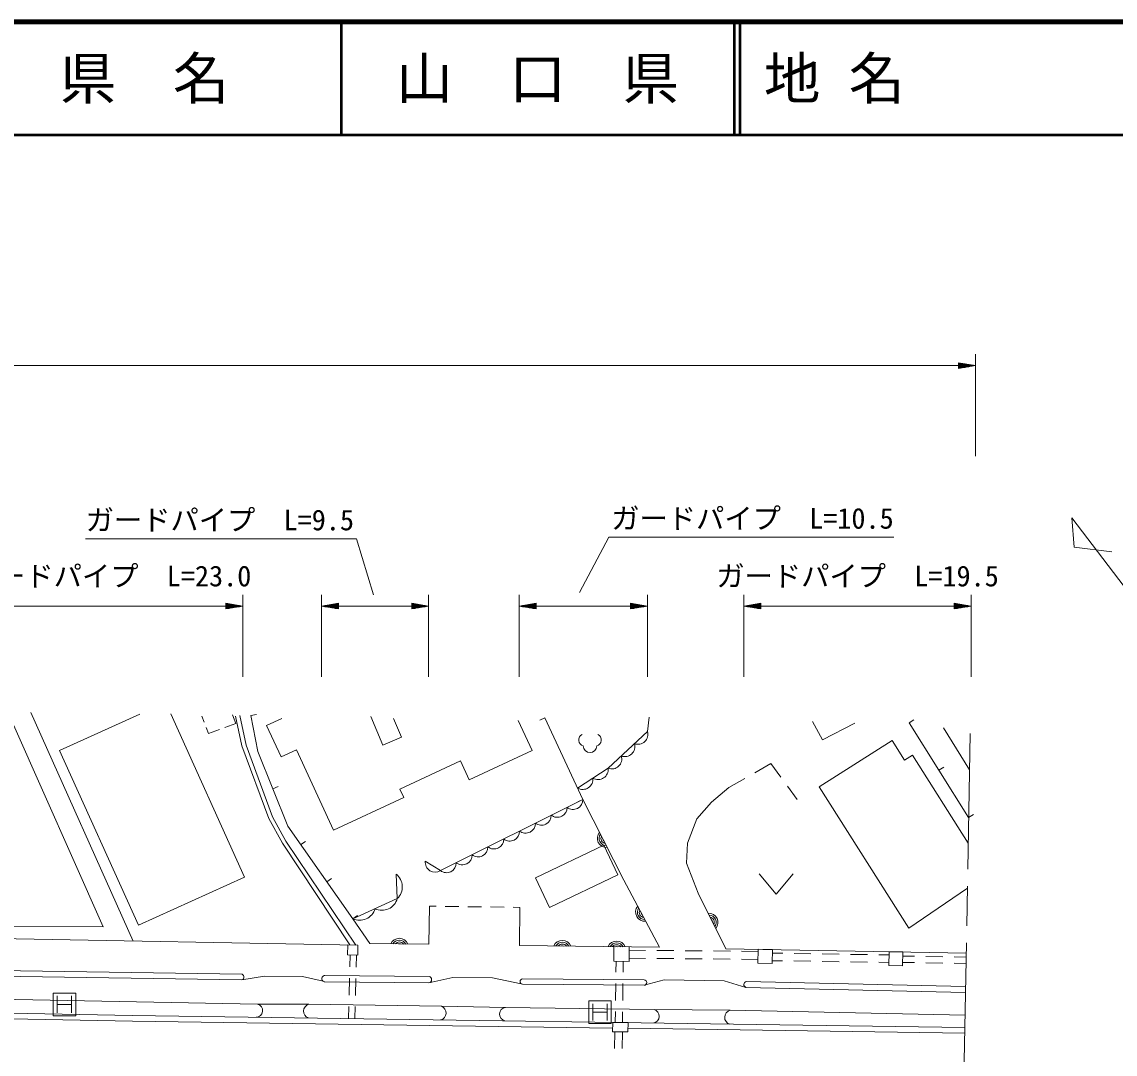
# Model space of a CAD drawing. Units: millimetres, scale not verified. Extents: x 40000 to 680000, y 20000 to 380000.
# Drawn here: x 304777 to 401439, y 288731 to 380000 of the extents above; entities that cross this region are included whole.
import ezdxf
from ezdxf.enums import TextEntityAlignment as Align

# ---------------------------------------------------------------- set-up
doc = ezdxf.new("R2010")
doc.units = ezdxf.units.MM
doc.header["$LTSCALE"] = 1000
doc.linetypes.add('CHAIN', pattern=[18.5, 12, -1.5, 3.5, -1.5])
for name, color, linetype, lineweight in [('M-BGD', 7, 'Continuous', 13), ('M-BMK', 2, 'CHAIN', 13), ('M-BMK-SRVR', 3, 'Continuous', 13), ('M-STR-HTXT', 7, 'Continuous', 13), ('M-STR-STRC', 7, 'Continuous', 13), ('M-STR-STRD', 7, 'Continuous', 13), ('M-TTL', 2, 'Continuous', 140), ('M-TTL-LINE', 7, 'Continuous', 50)]:
    doc.layers.add(name, color=color, linetype=linetype, lineweight=lineweight)
doc.layers.add('M-TTL-TXT', color=7, linetype='Continuous')
doc.styles.add('ＭＳ ゴシック', font='')
doc.styles.get('ＭＳ ゴシック').set_extended_font_data('MS Gothic')

msp = doc.modelspace()

# ---------------------------------------------------------------- linework, layer by layer
at = {"layer": 'M-BGD'}
for p, q in [((305556, 318930), (314622, 298732)), ((320693, 318625), (320897, 318092)), ((323693, 317965), (323411, 318719)), ((325021, 318672), (325512, 318765)), ((351027, 318475), (350573, 318264)), ((351027, 318475), (354381, 311257)), ((383224, 318013), (383647, 318280)), ((383224, 318013), (383647, 318280)), ((321077, 317625), (321282, 317093)), ((321282, 317093), (322252, 317444)), ((322723, 317614), (323693, 317965)), ((388487, 309649), (383224, 318013)), ((386261, 317575), (388563, 313870)), ((329046, 315631), (332338, 308548)), ((369577, 313608), (371005, 314424)), ((371005, 314424), (371874, 313232)), ((385856, 313831), (386279, 314097)), ((326965, 312193), (327429, 312381)), ((365750, 310999), (367280, 312296)), ((367280, 312296), (368708, 313112)), ((372463, 312424), (373332, 311232)), ((383191, 299873), (375276, 312377)), ((354381, 311257), (353927, 311046)), ((354381, 311257), (353927, 311046)), ((364454, 309536), (365750, 310999)), ((363622, 307374), (364454, 309536)), ((388487, 309649), (388910, 309915)), ((329452, 307256), (329861, 307543)), ((363556, 305612), (363622, 307374)), ((364565, 302972), (363556, 305612)), ((369971, 304672), (371471, 302872)), ((371471, 302872), (372971, 304672)), ((331746, 303979), (332155, 304266)), ((367022, 298055), (364565, 302972)), ((388375, 303391), (383191, 299873)), ((340764, 298440), (340806, 301809)), ((340806, 301809), (341411, 301801)), ((342211, 301791), (343411, 301776)), ((344211, 301766), (345411, 301751)), ((346211, 301741), (347411, 301726)), ((348210, 301716), (348815, 301708)), ((348773, 298339), (348815, 301708)), ((334040, 300701), (334449, 300988)), ((248516, 299941), (334493, 298368)), ((358480, 297916), (359918, 297904)), ((360918, 297896), (362418, 297883)), ((363418, 297875), (364918, 297862)), ((365918, 297853), (367418, 297841)), ((388272, 297665), (367022, 298055)), ((368418, 297832), (369857, 297820)), ((333802, 297497), (333773, 296440)), ((334371, 297486), (334341, 296427)), ((357321, 296940), (357307, 295986)), ((357953, 296931), (357939, 295977)), ((358474, 297208), (359912, 297196)), ((360912, 297187), (362412, 297175)), ((363412, 297166), (364912, 297153)), ((365912, 297145), (367412, 297132)), ((368412, 297124), (369851, 297112)), ((371135, 296995), (372036, 296981)), ((371145, 297660), (372046, 297646)), ((373036, 296966), (374536, 296943)), ((373046, 297631), (374546, 297608)), ((375536, 296928), (377036, 296905)), ((375546, 297592), (377046, 297570)), ((378036, 296889), (379535, 296867)), ((378046, 297554), (379546, 297531)), ((380535, 296851), (381437, 296838)), ((380545, 297516), (381447, 297502)), ((382649, 296837), (383702, 296820)), ((382658, 297400), (383712, 297383)), ((384702, 296804), (386202, 296780)), ((384711, 297367), (386211, 297343)), ((387202, 296764), (388255, 296747)), ((387211, 297327), (388264, 297310)), ((301178, 296147), (324244, 295796)), ((301170, 295639), (324236, 295287)), ((331571, 295125), (340773, 295039)), ((331576, 295681), (340778, 295596)), ((333745, 295440), (333703, 293941)), ((334313, 295427), (334272, 293928)), ((349033, 294910), (359795, 294825)), ((349037, 295384), (359799, 295298)), ((357292, 294987), (357271, 293487)), ((357925, 294977), (357903, 293478)), ((368803, 295145), (388221, 294699)), ((368792, 294636), (388209, 294191)), ((299985, 293646), (325620, 293147)), ((325620, 293147), (330143, 293136)), ((330143, 293136), (341870, 292959)), ((333675, 292941), (333645, 291884)), ((334244, 292928), (334214, 291868)), ((341870, 292959), (347524, 292859)), ((347524, 292859), (360670, 292671)), ((357256, 292487), (357243, 291534)), ((357889, 292478), (357875, 291525)), ((360670, 292671), (367410, 292604)), ((367410, 292604), (388173, 292181)), ((358367, 291017), (388146, 290584)), ((357195, 290709), (357164, 289224)), ((357883, 290695), (357853, 289238))]:
    msp.add_line(p, q, dxfattribs=at)
for points in [[(315083, 300137), (308114, 315568), (315218, 318776)], [(317950, 318829), (324476, 304379), (315083, 300137)], [(323666, 318608), (324232, 315987), (326622, 309563), (327809, 307386), (333785, 298381)], [(334312, 298372), (328118, 307573), (326934, 309711), (324601, 316057), (324053, 318673)], [(334040, 300701), (328305, 308895), (325626, 315490), (325021, 318672)], [(329046, 315631), (327698, 315004), (326408, 317780), (327756, 318407)], [(332338, 308548), (338544, 311432), (338204, 312163), (343562, 314653), (344335, 312991), (349901, 315578), (348663, 318241)], [(335641, 318579), (336706, 316052), (338349, 316744), (337646, 318412)], [(353914, 312260), (356617, 314009), (360090, 317269), (360247, 318511)], [(374667, 318130), (375576, 316534), (378436, 317997)], [(375276, 312377), (381722, 316457), (382824, 314715), (383526, 315159), (388446, 307386)], [(340450, 305792), (341786, 304959), (354381, 311257)], [(354381, 311257), (357999, 304103), (361158, 298184), (348773, 298339)], [(334040, 300701), (337968, 302477), (337858, 304645)], [(340764, 298440), (335545, 298505), (334040, 300701)], [(324236, 295287), (326216, 295638), (329586, 295593), (331421, 295169)], [(340773, 295039), (342888, 295505), (346376, 295490), (348931, 294948)], [(359795, 294825), (361569, 295313), (366860, 295224), (368792, 294636)], [(221968, 293402), (314555, 291654), (357008, 291037)]]:
    msp.add_lwpolyline(points, dxfattribs=at)
for points in [[(272350, 302762), (304034, 317835), (311962, 299978), (301012, 300031), (297936, 305997), (292501, 303240), (294171, 299899), (272334, 299946)], [(357473, 304572), (351443, 301690), (350188, 304316), (356218, 307198)], [(334493, 298368), (333585, 298385), (333569, 297501), (334477, 297484)], [(357126, 298234), (358486, 298217), (358470, 296925), (357110, 296942)], [(369867, 298002), (371153, 297979), (371130, 296756), (369845, 296779)], [(381454, 297790), (382666, 297768), (382644, 296530), (381432, 296553)], [(357015, 291537), (358374, 291517), (358362, 290692), (357003, 290712)]]:
    msp.add_lwpolyline(points, close=True, dxfattribs=at)
for centre, radius, start, end in [((359251, 317003), 880, 248.78486, 17.6061), ((354545, 316511), 536, 116.08703, 255.33416), ((355474, 316511), 536, 284.66584, 63.91297), ((358093, 315917), 880, 248.78486, 17.6061), ((355010, 315993), 600, 180, 0), ((356936, 314830), 880, 248.78486, 17.6061), ((355725, 313906), 898, 239.2084, 6.60209), ((354374, 313032), 898, 239.2084, 6.60209), ((353519, 311231), 862, 231.39749, 1.73261), ((352119, 310531), 862, 231.39749, 1.73261), ((350720, 309831), 862, 231.39749, 1.73261), ((347921, 308432), 862, 231.39749, 1.73261), ((349321, 309132), 862, 231.39749, 1.73261), ((346522, 307732), 862, 231.39749, 1.73261), ((356469, 307821), 812, 139.45064, 274.21091), ((356469, 307821), 650, 145.56643, 268.09512), ((356469, 307821), 488, 156.69912, 256.96243), ((356469, 307821), 325, 190.88841, 222.77314), ((345122, 307032), 862, 231.39749, 1.73261), ((341313, 305689), 869, 173.19246, 302.91803), ((342323, 305633), 862, 231.39749, 1.73261), ((343723, 306333), 862, 231.39749, 1.73261), ((336985, 303514), 1428, 313.44071, 52.36693), ((334646, 301976), 1411, 244.54237, 344.10356), ((336610, 302863), 1411, 244.54237, 344.10356), ((359854, 301291), 812, 140.70906, 275.46933), ((359854, 301291), 650, 146.82484, 269.35354), ((359854, 301291), 488, 157.95753, 258.22085), ((359854, 301291), 325, 192.14682, 224.03156), ((365514, 300374), 812, 319.16769, 93.92796), ((365514, 300374), 650, 325.28348, 87.81218), ((365514, 300374), 488, 336.41617, 76.67949), ((365514, 300374), 325, 10.60546, 42.4902), ((338151, 298160), 812, 21.90081, 156.66108), ((338151, 298160), 650, 28.0166, 150.54529), ((352562, 297979), 812, 21.90081, 156.66108), ((357361, 297919), 812, 21.90081, 156.66108), ((338151, 298160), 488, 39.14929, 139.41261), ((338151, 298160), 325, 73.33858, 105.22332), ((352562, 297979), 650, 28.0166, 150.54529), ((352562, 297979), 488, 39.14929, 139.41261), ((352562, 297979), 325, 73.33858, 105.22332), ((357361, 297919), 650, 28.0166, 150.54529), ((357361, 297919), 488, 39.14929, 139.41261), ((357361, 297919), 325, 73.33858, 105.22332), ((324144, 295543), 272, 289.89334, 68.36153), ((331572, 295403), 278, 89.27141, 269.66166), ((340720, 295318), 284, 280.85411, 78.07896), ((349064, 295147), 238, 96.4938, 262.59387), ((359792, 295061), 237, 270.78141, 88.30626), ((368880, 294888), 267, 106.65346, 250.71741), ((325473, 292581), 585, 270.67763, 75.43224), ((330310, 292527), 632, 105.32247, 251.21214), ((341660, 292369), 626, 282.60809, 70.36603), ((347616, 292264), 602, 98.83798, 257.53999), ((360522, 292081), 608, 281.22708, 75.86348), ((367547, 291990), 630, 102.58234, 253.27184)]:
    msp.add_arc(centre, radius, start, end, dxfattribs=at)
at = {"layer": 'M-BMK'}
msp.add_line((388073, 286586), (388636, 317960), dxfattribs=at)
at = {"layer": 'M-BMK-SRVR'}
for p, q in [((397618, 336145), (397819, 333554)), ((412743, 316239), (397618, 336145)), ((397819, 333554), (401147, 333134))]:
    msp.add_line(p, q, dxfattribs=at)
at = {"layer": 'M-STR-HTXT'}
for p, q in [((389090, 341605), (389090, 350605)), ((144407, 349605), (387590, 349605)), ((389090, 349605), (387590, 349855)), ((387590, 349855), (387590, 349355)), ((387890, 349805), (387590, 349805)), ((387590, 349755), (388190, 349755)), ((388490, 349705), (387590, 349705)), ((387590, 349655), (388790, 349655)), ((389090, 349605), (387590, 349355)), ((389090, 349605), (387590, 349605)), ((387590, 349555), (388790, 349555)), ((388490, 349505), (387590, 349505)), ((387590, 349455), (388190, 349455)), ((387890, 349405), (387590, 349405)), ((334357, 334295), (310407, 334295)), ((335864, 329343), (334357, 334295)), ((354090, 329559), (356673, 334438)), ((356673, 334438), (381873, 334438)), ((324311, 322096), (324311, 329339)), ((331271, 322096), (331271, 329339)), ((340743, 322096), (340743, 329339)), ((348744, 322096), (348744, 329339)), ((360082, 322096), (360082, 329339)), ((368621, 322096), (368621, 329339)), ((388713, 322096), (388713, 329339)), ((302346, 328339), (322811, 328339)), ((324311, 328339), (322811, 328589)), ((322811, 328589), (322811, 328089)), ((323111, 328539), (322811, 328539)), ((322811, 328489), (323411, 328489)), ((323711, 328439), (322811, 328439)), ((322811, 328389), (324011, 328389)), ((324311, 328339), (322811, 328089)), ((324311, 328339), (322811, 328339)), ((322811, 328289), (324011, 328289)), ((323711, 328239), (322811, 328239)), ((322811, 328189), (323411, 328189)), ((323111, 328139), (322811, 328139)), ((331271, 328339), (332771, 328589)), ((331271, 328339), (332771, 328089)), ((331271, 328339), (332771, 328339)), ((332771, 328389), (331571, 328389)), ((332771, 328289), (331571, 328289)), ((331871, 328439), (332771, 328439)), ((331871, 328239), (332771, 328239)), ((332771, 328489), (332171, 328489)), ((332771, 328189), (332171, 328189)), ((332471, 328539), (332771, 328539)), ((332471, 328139), (332771, 328139)), ((332771, 328089), (332771, 328589)), ((332771, 328339), (339243, 328339)), ((340743, 328339), (339243, 328589)), ((339243, 328589), (339243, 328089)), ((339543, 328539), (339243, 328539)), ((339243, 328489), (339843, 328489)), ((340143, 328439), (339243, 328439)), ((339243, 328389), (340443, 328389)), ((340743, 328339), (339243, 328089)), ((340743, 328339), (339243, 328339)), ((339243, 328289), (340443, 328289)), ((340143, 328239), (339243, 328239)), ((339243, 328189), (339843, 328189)), ((339543, 328139), (339243, 328139)), ((348744, 328339), (350244, 328589)), ((348744, 328339), (350244, 328089)), ((348744, 328339), (350244, 328339)), ((350244, 328389), (349044, 328389)), ((350244, 328289), (349044, 328289)), ((349344, 328439), (350244, 328439)), ((349344, 328239), (350244, 328239)), ((350244, 328489), (349644, 328489)), ((350244, 328189), (349644, 328189)), ((349944, 328539), (350244, 328539)), ((349944, 328139), (350244, 328139)), ((350244, 328089), (350244, 328589)), ((350244, 328339), (358582, 328339)), ((360082, 328339), (358582, 328589)), ((358582, 328589), (358582, 328089)), ((358882, 328539), (358582, 328539)), ((358582, 328489), (359182, 328489)), ((359482, 328439), (358582, 328439)), ((358582, 328389), (359782, 328389)), ((360082, 328339), (358582, 328089)), ((360082, 328339), (358582, 328339)), ((358582, 328289), (359782, 328289)), ((359482, 328239), (358582, 328239)), ((358582, 328189), (359182, 328189)), ((358882, 328139), (358582, 328139)), ((368621, 328339), (370121, 328589)), ((368621, 328339), (370121, 328089)), ((368621, 328339), (370121, 328339)), ((370121, 328389), (368921, 328389)), ((370121, 328289), (368921, 328289)), ((369221, 328439), (370121, 328439)), ((369221, 328239), (370121, 328239)), ((370121, 328489), (369521, 328489)), ((370121, 328189), (369521, 328189)), ((369821, 328539), (370121, 328539)), ((369821, 328139), (370121, 328139)), ((370121, 328089), (370121, 328589)), ((370121, 328339), (387213, 328339)), ((388713, 328339), (387213, 328589)), ((387213, 328589), (387213, 328089)), ((387513, 328539), (387213, 328539)), ((387213, 328489), (387813, 328489)), ((388113, 328439), (387213, 328439)), ((387213, 328389), (388413, 328389)), ((388713, 328339), (387213, 328089)), ((388713, 328339), (387213, 328339)), ((387213, 328289), (388413, 328289)), ((388113, 328239), (387213, 328239)), ((387213, 328189), (387813, 328189)), ((387513, 328139), (387213, 328139))]:
    msp.add_line(p, q, dxfattribs=at)
at = {"layer": 'M-STR-STRC'}
for p, q in [((307538, 292131), (307538, 294131)), ((307538, 294131), (309538, 294131)), ((307913, 293881), (307913, 292381)), ((309163, 293881), (309163, 292381)), ((309538, 294131), (309538, 292131)), ((307913, 293131), (309163, 293131)), ((354892, 291443), (354892, 293443)), ((354892, 293443), (356892, 293443)), ((355267, 293193), (355267, 291693)), ((356517, 293193), (356517, 291693)), ((356892, 293443), (356892, 291443)), ((309538, 292131), (307538, 292131)), ((355267, 292443), (356517, 292443)), ((356892, 291443), (354892, 291443))]:
    msp.add_line(p, q, dxfattribs=at)
at = {"layer": 'M-STR-STRD'}
msp.add_lwpolyline([(95467, 292242), (108317, 293536), (121552, 293890), (148533, 294034), (168131, 294611), (175013, 294632), (182550, 294647), (314564, 292154), (388153, 291084)], dxfattribs=at)
at = {"layer": 'M-TTL'}
msp.add_line((680000, 380000), (40000, 380000), dxfattribs=at)
at = {"layer": 'M-TTL-LINE'}
for p, q in [((333000, 380000), (333000, 370000)), ((367750, 380000), (367750, 370000)), ((368250, 380000), (368250, 370000)), ((40000, 370000), (680000, 370000))]:
    msp.add_line(p, q, dxfattribs=at)

# ---------------------------------------------------------------- texts
at = {"layer": 'M-STR-HTXT', "style": 'ＭＳ ゴシック'}
for s, p in [('ガードパイプ  L=9.5', (322282, 334495)), ('ガードパイプ  L=10.5', (369373, 334638)), ('ガードパイプ  L=23.0', (312578, 329539)), ('ガードパイプ  L=19.5', (378667, 329539))]:
    msp.add_text(s, height=1833, dxfattribs=at).set_placement(p, align=Align.BOTTOM_CENTER)
at = {"layer": 'M-TTL-TXT', "style": 'ＭＳ ゴシック'}
for s, p in [('県\u3000名', (315625, 375000)), ('山\u3000口\u3000県', (350375, 375000))]:
    msp.add_text(s, height=3666, dxfattribs=at).set_placement(p, align=Align.MIDDLE_CENTER)
msp.add_text('地 名', height=3666, dxfattribs=at).set_placement((370380, 375000), align=Align.MIDDLE_LEFT)

doc.saveas('drawing.dxf')
